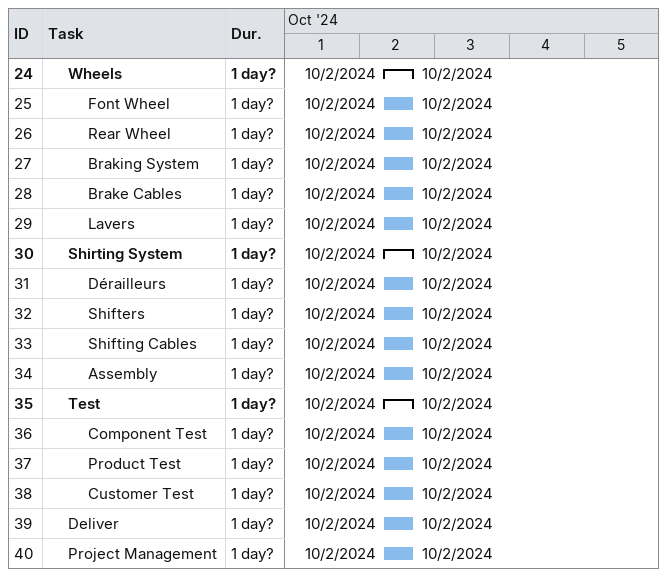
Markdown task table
| ID | Level | Task | Duration | Start | Finish |
|---|---|---|---|---|---|
| 24 | 2 | **Wheels** | 1d? | 2024-10-02 | 2024-10-02 |
| 25 | 3 | Font Wheel | 1d? | 2024-10-02 | 2024-10-02 |
| 26 | 3 | Rear Wheel | 1d? | 2024-10-02 | 2024-10-02 |
| 27 | 3 | Braking System | 1d? | 2024-10-02 | 2024-10-02 |
| 28 | 3 | Brake Cables | 1d? | 2024-10-02 | 2024-10-02 |
| 29 | 3 | Lavers | 1d? | 2024-10-02 | 2024-10-02 |
| 30 | 2 | **Shirting System** | 1d? | 2024-10-02 | 2024-10-02 |
| 31 | 3 | Dérailleurs | 1d? | 2024-10-02 | 2024-10-02 |
| 32 | 3 | Shifters | 1d? | 2024-10-02 | 2024-10-02 |
| 33 | 3 | Shifting Cables | 1d? | 2024-10-02 | 2024-10-02 |
| 34 | 3 | Assembly | 1d? | 2024-10-02 | 2024-10-02 |
| 35 | 2 | **Test** | 1d? | 2024-10-02 | 2024-10-02 |
| 36 | 3 | Component Test | 1d? | 2024-10-02 | 2024-10-02 |
| 37 | 3 | Product Test | 1d? | 2024-10-02 | 2024-10-02 |
| 38 | 3 | Customer Test | 1d? | 2024-10-02 | 2024-10-02 |
| 39 | 2 | Deliver | 1d? | 2024-10-02 | 2024-10-02 |
| 40 | 2 | Project Management | 1d? | 2024-10-02 | 2024-10-02 |
